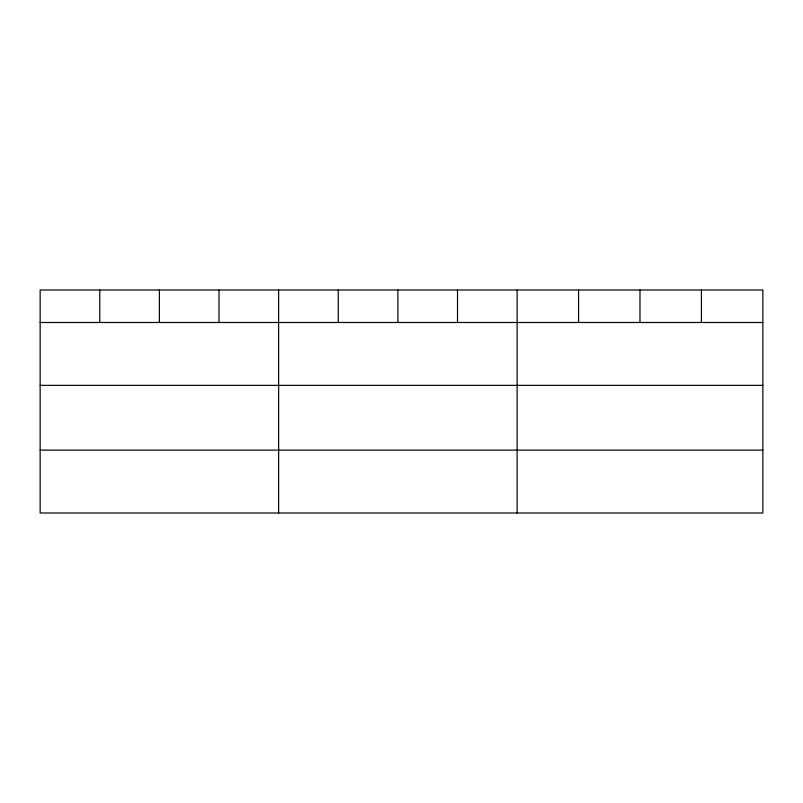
<?xml version="1.0" encoding="UTF-8"?>
<svg xmlns="http://www.w3.org/2000/svg" width="803" height="803" viewBox="0 0 803 803"><rect width="100%" height="100%" fill="white"/><g stroke="black" fill="none" stroke-linecap="round" stroke-linejoin="round"><path stroke-width="1.2" d="M762.85 322.495L762.85 512.997L40.15 512.997L40.15 290.003L762.85 290.003L762.85 322.495L40.15 322.495M40.15 385.36L762.85 385.36M40.15 450.132L762.85 450.132M701.42 290.003L701.42 322.495M639.991 290.003L639.991 322.495M578.561 290.003L578.561 322.495M517.132 290.003L517.132 512.997M457.509 290.003L457.509 322.495M397.886 290.003L397.886 322.495M338.264 290.003L338.264 322.495M278.641 290.003L278.641 512.997M219.018 290.003L219.018 322.495M159.395 290.003L159.395 322.495M99.773 290.003L99.773 322.495"/></g></svg>
